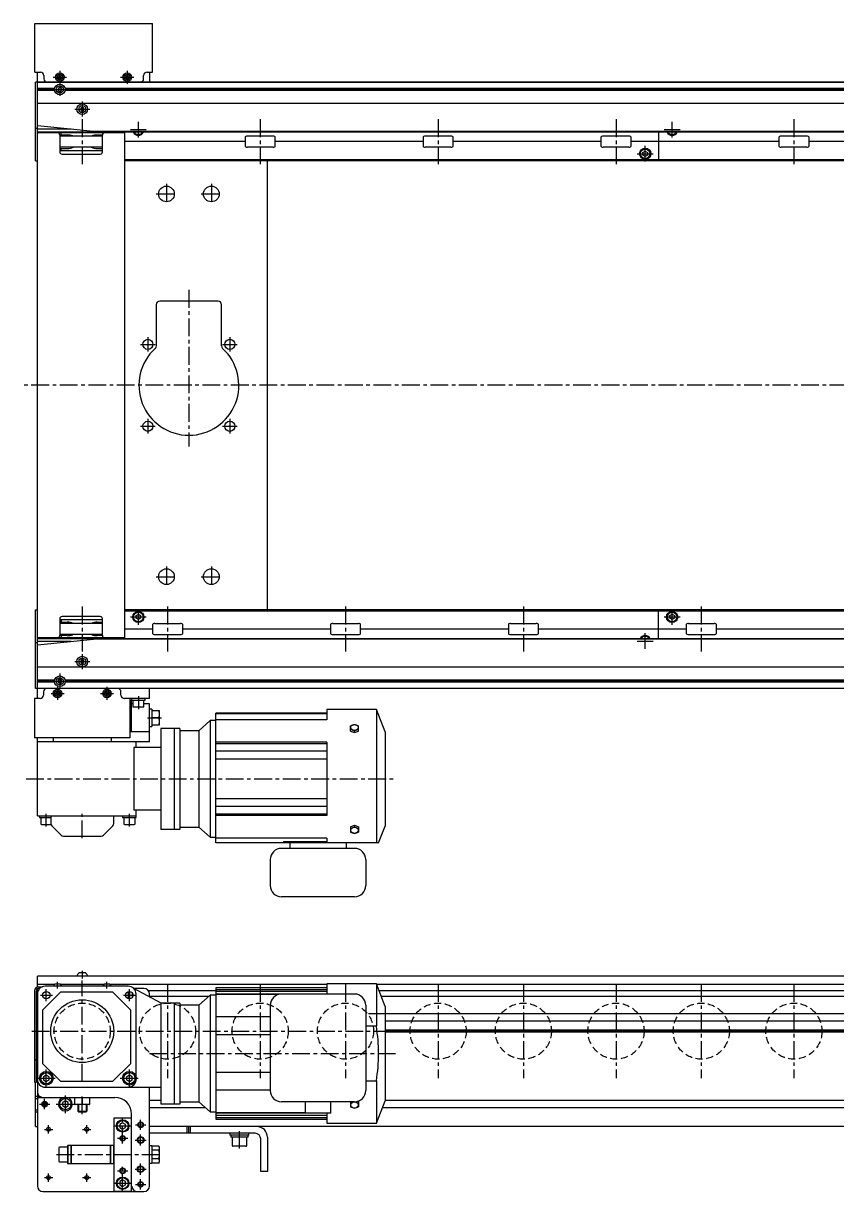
# Model space of a CAD drawing. Extents: x -10 to 4341, y -8 to 1051.
# Drawn here: x 360 to 1084, y 10 to 1051 of the extents above; entities that cross this region are included whole.
import ezdxf

# ---------------------------------------------------------------- set-up
doc = ezdxf.new("R2010")
doc.units = 0
doc.header["$LTSCALE"] = 0.5
doc.linetypes.add('CENTER', pattern=[50.8, 31.75, -6.35, 6.35, -6.35])
doc.linetypes.add('DASHED', pattern=[19.05, 12.7, -6.35])
for name, color, linetype in [('MSM_CENTER', 1, 'CENTER'), ('MSM_CONTINUOUS', 7, 'CONTINUOUS'), ('MSM_DASHED', 4, 'DASHED'), ('MSM_NARROW', 5, 'CONTINUOUS')]:
    doc.layers.add(name, color=color, linetype=linetype)

msp = doc.modelspace()

# ---------------------------------------------------------------- linework, layer by layer
at = {"layer": 'MSM_CENTER'}
for p, q in [((386.4, 1002.9), (398.1, 1002.9)), ((392.2, 1008.7), (392.2, 985.3)), ((446.4, 1002.9), (458.1, 1002.9)), ((452.2, 1008.7), (452.2, 997.1)), ((385.5, 992), (399, 992)), ((412.2, 981.3), (412.2, 967.8)), ((405.5, 974.5), (419, 974.5)), ((412.2, 965.5), (412.2, 925.5)), ((462.2, 949.2), (462.2, 963.3)), ((570.7, 965.5), (570.7, 925.5)), ((729.2, 965.5), (729.2, 925.5)), ((887.7, 965.5), (887.7, 925.5)), ((937.7, 949.2), (937.7, 963.3)), ((1046.2, 965.5), (1046.2, 925.5)), ((455.2, 956.2), (469.2, 956.2)), ((930.7, 956.2), (944.8, 956.2)), ((913.7, 927.7), (913.7, 941.8)), ((906.7, 934.7), (920.8, 934.7)), ((487.2, 907.9), (487.2, 889.9)), ((527.2, 907.9), (527.2, 889.9)), ((478.2, 898.9), (496.3, 898.9)), ((518.2, 898.9), (536.2, 898.9)), ((507.2, 813.4), (507.2, 673.9)), ((470.7, 771.4), (470.7, 758.4)), ((543.7, 771.4), (543.7, 758.4)), ((464.2, 764.9), (477.2, 764.9)), ((537.2, 764.9), (550.2, 764.9)), ((3633.9, 728.4), (359.7, 728.4)), ((470.7, 698.4), (470.7, 685.4)), ((543.7, 698.4), (543.7, 685.4)), ((464.2, 691.9), (477.2, 691.9)), ((537.2, 691.9), (550.2, 691.9)), ((487.2, 566.9), (487.2, 548.9)), ((527.2, 566.9), (527.2, 548.9)), ((478.2, 557.9), (496.3, 557.9)), ((518.2, 557.9), (536.2, 557.9)), ((412.2, 531.3), (412.2, 491.3)), ((488.2, 531.3), (488.2, 491.3)), ((646.7, 531.3), (646.7, 491.3)), ((805.2, 531.3), (805.2, 491.3)), ((963.7, 531.3), (963.7, 491.3)), ((455.2, 522), (469.2, 522)), ((462.2, 515), (462.2, 529)), ((930.7, 522), (944.8, 522)), ((937.7, 515), (937.7, 529)), ((906.7, 500.5), (920.8, 500.5)), ((913.7, 493.5), (913.7, 507.5)), ((405.5, 482.2), (419, 482.2)), ((412.2, 489), (412.2, 475.5)), ((392.2, 471.5), (392.2, 458)), ((385.5, 464.7), (399, 464.7)), ((390.2, 459.7), (390.2, 448.1)), ((434.2, 459.7), (434.2, 448.1)), ((384.4, 453.9), (396.1, 453.9)), ((428.4, 453.9), (440, 453.9)), ((462.2, 451.4), (462.2, 439.9)), ((470.2, 432.2), (482.7, 432.2)), ((362.2, 377.7), (692.2, 377.7)), ((380.2, 335.2), (380.2, 346.7)), ((412.2, 324.8), (412.2, 346.7)), ((454.2, 335.2), (454.2, 346.7)), ((412.2, 206.8), (412.2, 200)), ((412.2, 108), (412.2, 198)), ((380.2, 179.7), (380.2, 190.3)), ((390.2, 191), (390.2, 196.8)), ((434.2, 191), (434.2, 196.8)), ((454.2, 179.7), (454.2, 190.3)), ((488.2, 195), (488.2, 111)), ((570.7, 195), (570.7, 111)), ((646.7, 195), (646.7, 111)), ((729.2, 195), (729.2, 111)), ((805.2, 195), (805.2, 111)), ((887.7, 195), (887.7, 111)), ((963.7, 195), (963.7, 111)), ((1046.2, 195), (1046.2, 111)), ((374.9, 185), (385.6, 185)), ((448.9, 185), (459.6, 185)), ((367.2, 153), (3624.3, 153)), ((472.2, 133), (692.2, 133)), ((380.2, 102.9), (380.2, 119.1)), ((454.2, 102.9), (454.2, 119.1)), ((372.1, 111), (388.4, 111)), ((446.1, 111), (462.4, 111)), ((397.2, 79.9), (397.2, 96)), ((412.2, 79), (412.2, 96)), ((374.2, 88), (383.3, 88)), ((378.6, 84), (378.6, 92)), ((378.7, 83.4), (378.7, 92.6)), ((389.1, 88), (405.3, 88)), ((448.2, 53), (448.2, 76)), ((464.2, 65), (464.2, 74)), ((378.5, 65.5), (385.9, 65.5)), ((382.2, 61.8), (382.2, 69.2)), ((412.5, 65.5), (419.9, 65.5)), ((416.2, 61.8), (416.2, 69.2)), ((440.7, 68.5), (455.8, 68.5)), ((459.7, 69.5), (468.7, 69.5)), ((552.3, 48.4), (552.3, 64)), ((443.7, 57.5), (452.7, 57.5)), ((459.2, 56), (469.2, 56)), ((464.2, 51), (464.2, 61)), ((389.2, 43), (482.7, 43)), ((448.2, 10), (448.2, 33)), ((464.2, 25), (464.2, 35)), ((378.5, 22.5), (385.9, 22.5)), ((382.2, 18.8), (382.2, 26.2)), ((412.5, 22.5), (419.9, 22.5)), ((416.2, 18.8), (416.2, 26.2)), ((443.7, 28.5), (452.7, 28.5)), ((459.2, 30), (469.2, 30)), ((464.2, 12), (464.2, 21)), ((440.7, 17.5), (455.8, 17.5)), ((459.7, 16.5), (468.7, 16.5))]:
    msp.add_line(p, q, dxfattribs=at)
at = {"layer": 'MSM_CONTINUOUS'}
for p, q in [((369.9, 1007.4), (369.9, 1050.9)), ((369.9, 1050.9), (474.8, 1050.9)), ((474.8, 1007.4), (474.8, 1050.9)), ((369.9, 1007.4), (374.9, 1007.4)), ((372.2, 449.4), (372.2, 1007.4)), ((377.9, 1004.4), (377.9, 1001.4)), ((392.2, 1004.3), (391, 1003.6)), ((391, 1002.2), (391, 1003.6)), ((391, 1002.2), (392.2, 1001.5)), ((393.5, 1003.6), (392.2, 1004.3)), ((392.2, 1001.5), (393.5, 1002.2)), ((393.5, 1002.2), (393.5, 1003.6)), ((452.2, 1004.3), (451, 1003.6)), ((451, 1002.2), (451, 1003.6)), ((451, 1002.2), (452.2, 1001.5)), ((453.5, 1003.6), (452.2, 1004.3)), ((452.2, 1001.5), (453.5, 1002.2)), ((453.5, 1002.2), (453.5, 1003.6)), ((466.9, 1001.4), (466.9, 1004.4)), ((469.9, 1007.4), (474.8, 1007.4)), ((472.2, 1007.4), (472.2, 998.4)), ((3623.9, 998.4), (370.6, 998.4)), ((370.6, 928.4), (370.6, 998.4)), ((3622.2, 998.3), (372.2, 998.3)), ((387.6, 992.9), (372.2, 992.9)), ((387.5, 992), (372.2, 992)), ((387.6, 991.2), (372.2, 991.2)), ((392.2, 993.8), (390.7, 992.9)), ((390.7, 992.9), (390.7, 991.2)), ((390.7, 991.2), (392.2, 990.3)), ((393.7, 992.9), (392.2, 993.8)), ((392.2, 990.3), (393.7, 991.2)), ((393.7, 991.2), (393.7, 992.9)), ((3597.6, 992.9), (396.9, 992.9)), ((3597.6, 991.2), (396.9, 991.2)), ((3597.5, 992), (397, 992)), ((397.2, 998.3), (397.2, 998.4)), ((427.2, 998.4), (427.2, 998.3)), ((3622.2, 979.5), (372.2, 979.5)), ((411.4, 976), (410.5, 974.5)), ((410.5, 974.5), (411.4, 973)), ((411.4, 976), (413.1, 976)), ((411.4, 973), (413.1, 973)), ((414, 974.5), (413.1, 976)), ((413.1, 973), (414, 974.5)), ((422.2, 954.5), (372.2, 959.5)), ((370.6, 957.4), (372.2, 957.4)), ((402.2, 956.5), (372.2, 956.5)), ((3622.2, 954.1), (372.2, 954.1)), ((450.2, 953.4), (372.2, 953.4)), ((398.8, 951.4), (392.2, 951.4)), ((392.2, 951.4), (392.2, 936.4)), ((430.2, 950.5), (392.2, 950.5)), ((393.4, 951.4), (393.4, 953.4)), ((3622.2, 954.5), (422.2, 954.5)), ((430.2, 951.4), (425.7, 951.4)), ((430.2, 936.4), (430.2, 951.4)), ((431.1, 953.4), (431.1, 953.1)), ((450.2, 502.6), (450.2, 954.1)), ((462.2, 953.9), (461.9, 954.1)), ((462.6, 954.1), (462.2, 953.9)), ((557.3, 949.5), (557.3, 941.5)), ((582.2, 950.5), (559.3, 950.5)), ((584.2, 941.5), (584.2, 949.5)), ((715.8, 949.5), (715.8, 941.5)), ((740.7, 950.5), (717.8, 950.5)), ((742.7, 941.5), (742.7, 949.5)), ((874.3, 949.5), (874.3, 941.5)), ((899.2, 950.5), (876.3, 950.5)), ((901.2, 941.5), (901.2, 949.5)), ((925.7, 954.1), (925.7, 929.4)), ((937.7, 953.9), (937.4, 954.1)), ((938.1, 954.1), (937.7, 953.9)), ((1032.8, 949.5), (1032.8, 941.5)), ((1057.7, 950.5), (1034.8, 950.5)), ((1059.7, 941.5), (1059.7, 949.5)), ((430.2, 940.5), (392.2, 940.5)), ((392.2, 939.4), (398.8, 939.4)), ((430.2, 937.4), (392.2, 937.4)), ((393.4, 937.4), (393.4, 939.4)), ((425.7, 939.4), (430.2, 939.4)), ((557.3, 945.5), (450.2, 945.5)), ((582.2, 940.5), (559.3, 940.5)), ((715.8, 945.5), (584.2, 945.5)), ((740.7, 940.5), (717.8, 940.5)), ((874.3, 945.5), (742.7, 945.5)), ((899.2, 940.5), (876.3, 940.5)), ((1032.8, 945.5), (901.2, 945.5)), ((911.7, 935.9), (913.7, 937.1)), ((913.7, 937.1), (915.7, 935.9)), ((1057.7, 940.5), (1034.8, 940.5)), ((1191.3, 945.5), (1059.7, 945.5)), ((370.6, 928.4), (372.2, 928.4)), ((394.2, 934.4), (428.2, 934.4)), ((3620.2, 929.4), (450.2, 929.4)), ((3623.9, 928.4), (450.2, 928.4)), ((577.2, 528.4), (577.2, 928.4)), ((911.7, 933.6), (911.7, 935.9)), ((913.7, 932.4), (911.7, 933.6)), ((915.7, 933.6), (913.7, 932.4)), ((915.7, 935.9), (915.7, 933.6)), ((533.2, 803.4), (481.2, 803.4)), ((478.2, 800.4), (478.2, 763.5)), ((536.2, 763.5), (536.2, 800.4)), ((370.6, 528.4), (372.2, 528.4)), ((370.6, 458.4), (370.6, 528.4)), ((428.2, 522.4), (394.2, 522.4)), ((3623.9, 528.4), (450.2, 528.4)), ((450.2, 527.4), (3620.2, 527.4)), ((460.2, 523.2), (462.2, 524.4)), ((460.2, 520.9), (460.2, 523.2)), ((462.2, 519.7), (460.2, 520.9)), ((462.2, 524.4), (464.2, 523.2)), ((464.2, 520.9), (462.2, 519.7)), ((464.2, 523.2), (464.2, 520.9)), ((925.7, 502.6), (925.7, 527.4)), ((935.7, 523.2), (937.7, 524.4)), ((935.7, 520.9), (935.7, 523.2)), ((937.7, 519.7), (935.7, 520.9)), ((937.7, 524.4), (939.7, 523.2)), ((939.7, 520.9), (937.7, 519.7)), ((939.7, 523.2), (939.7, 520.9)), ((392.2, 520.4), (392.2, 505.4)), ((430.2, 519.4), (392.2, 519.4)), ((392.2, 517.4), (398.8, 517.4)), ((430.2, 516.3), (392.2, 516.3)), ((393.4, 519.4), (393.4, 517.4)), ((425.7, 517.4), (430.2, 517.4)), ((430.2, 505.4), (430.2, 520.4)), ((450.2, 511.3), (474.8, 511.3)), ((474.8, 515.3), (474.8, 507.3)), ((476.8, 516.3), (499.7, 516.3)), ((501.7, 507.3), (501.7, 515.3)), ((501.7, 511.3), (633.3, 511.3)), ((633.3, 515.3), (633.3, 507.3)), ((635.3, 516.3), (658.2, 516.3)), ((660.2, 507.3), (660.2, 515.3)), ((660.2, 511.3), (791.8, 511.3)), ((791.8, 515.3), (791.8, 507.3)), ((793.8, 516.3), (816.7, 516.3)), ((818.7, 507.3), (818.7, 515.3)), ((818.7, 511.3), (950.3, 511.3)), ((950.3, 515.3), (950.3, 507.3)), ((952.3, 516.3), (975.2, 516.3)), ((977.2, 507.3), (977.2, 515.3)), ((977.2, 511.3), (1108.8, 511.3)), ((450.2, 503.4), (372.2, 503.4)), ((3622.2, 502.6), (372.2, 502.6)), ((372.2, 497.2), (422.2, 502.2)), ((402.2, 500.2), (372.2, 500.2)), ((430.2, 506.3), (392.2, 506.3)), ((398.8, 505.4), (392.2, 505.4)), ((393.4, 505.4), (393.4, 503.4)), ((3622.2, 502.2), (422.2, 502.2)), ((430.2, 505.4), (425.7, 505.4)), ((431.1, 503.4), (431.1, 503.7)), ((476.8, 506.3), (499.7, 506.3)), ((635.3, 506.3), (658.2, 506.3)), ((793.8, 506.3), (816.7, 506.3)), ((913.4, 502.6), (913.7, 502.9)), ((913.7, 502.9), (914.1, 502.6)), ((952.3, 506.3), (975.2, 506.3)), ((370.6, 499.4), (372.2, 499.4)), ((411.4, 483.7), (410.5, 482.2)), ((410.5, 482.2), (411.4, 480.7)), ((413.1, 483.7), (411.4, 483.7)), ((413.1, 480.7), (411.4, 480.7)), ((414, 482.2), (413.1, 483.7)), ((413.1, 480.7), (414, 482.2)), ((3622.2, 477.2), (372.2, 477.2)), ((3623.9, 458.4), (370.6, 458.4)), ((387.6, 465.6), (372.2, 465.6)), ((387.5, 464.7), (372.2, 464.7)), ((387.6, 463.9), (372.2, 463.9)), ((3622.2, 458.4), (372.2, 458.4)), ((392.2, 466.5), (390.7, 465.6)), ((390.7, 465.6), (390.7, 463.9)), ((390.7, 463.9), (392.2, 463)), ((393.7, 465.6), (392.2, 466.5)), ((392.2, 463), (393.7, 463.9)), ((393.7, 463.9), (393.7, 465.6)), ((3597.6, 465.6), (396.9, 465.6)), ((3597.6, 463.9), (396.9, 463.9)), ((3597.5, 464.7), (397, 464.7)), ((397.2, 458.4), (397.2, 458.4)), ((427.2, 458.4), (427.2, 458.4)), ((472.2, 449.4), (472.2, 458.4)), ((374.7, 449.4), (369.7, 449.4)), ((369.7, 449.4), (369.7, 414.4)), ((377.7, 455.4), (377.7, 452.4)), ((390.2, 455.3), (389, 454.6)), ((389, 454.6), (389, 453.2)), ((389, 453.2), (390.2, 452.5)), ((391.5, 454.6), (390.2, 455.3)), ((390.2, 452.5), (391.5, 453.2)), ((391.5, 454.6), (391.5, 453.2)), ((434.2, 455.3), (433, 454.6)), ((433, 454.6), (433, 453.2)), ((433, 453.2), (434.2, 452.5)), ((435.5, 454.6), (434.2, 455.3)), ((434.2, 452.5), (435.5, 453.2)), ((435.5, 454.6), (435.5, 453.2)), ((446.7, 452.4), (446.7, 455.4)), ((472.2, 449.4), (449.7, 449.4)), ((454.7, 449.4), (454.7, 414.4)), ((456.1, 449.4), (456.1, 447.9)), ((456.1, 447.9), (468.3, 447.9)), ((456.2, 419.7), (456.2, 447.9)), ((457.2, 447.9), (457.2, 442.5)), ((467.2, 442.5), (467.2, 447.9)), ((468.3, 447.9), (468.3, 449.4)), ((457.2, 444.7), (456.2, 444.7)), ((457.8, 441.9), (466.6, 441.9)), ((472.2, 444.7), (467.2, 444.7)), ((472.2, 419.8), (472.2, 444.7)), ((474.2, 439.9), (472.2, 439.9)), ((474.2, 439.9), (474.2, 424.5)), ((474.2, 438.7), (480.7, 438.7)), ((480.7, 438.7), (480.7, 425.7)), ((674.2, 439.7), (630.2, 439.7)), ((630.2, 439.7), (630.2, 430.5)), ((682.2, 419.7), (674.2, 439.7)), ((674.2, 439.7), (674.2, 320.8)), ((480.3, 432.2), (474.2, 432.2)), ((526.2, 429.7), (516.2, 420.7)), ((531.2, 429.7), (526.2, 429.7)), ((526.2, 429.7), (526.2, 325.7)), ((630.2, 436.2), (531.2, 436.2)), ((531.2, 320.8), (531.2, 436.2)), ((531.2, 436), (630.2, 436)), ((630.2, 430.5), (531.2, 430.5)), ((472.2, 419.7), (454.7, 419.7)), ((472.1, 419.7), (472.1, 419.8)), ((472.1, 419.8), (472.2, 419.8)), ((472.2, 424.5), (474.2, 424.5)), ((472.2, 410.7), (472.2, 419.7)), ((480.7, 425.7), (474.2, 425.7)), ((482.2, 422.7), (482.2, 405.7)), ((499.2, 422.7), (482.2, 422.7)), ((494.2, 422.7), (494.2, 332.8)), ((499.2, 422.7), (499.2, 332.8)), ((516.2, 420.7), (499.2, 420.7)), ((516.2, 420.7), (516.2, 334.8)), ((651.2, 425.1), (654.7, 426.3)), ((651.2, 420.4), (651.2, 425.1)), ((651.2, 422), (654.7, 420.6)), ((651.2, 420.4), (654.7, 419)), ((654.7, 426.3), (658.2, 425.1)), ((654.7, 420.6), (658.2, 422)), ((654.7, 419), (654.7, 420.6)), ((654.7, 419), (658.2, 420.4)), ((658.2, 420.4), (658.2, 425.1)), ((682.2, 419.7), (682.2, 335.7)), ((454.7, 414.4), (369.7, 414.4)), ((372.2, 344.7), (372.2, 414.4)), ((472.2, 410.7), (372.2, 410.7)), ((386.2, 414.4), (386.2, 410.7)), ((438.2, 410.7), (438.2, 414.4)), ((460.2, 405.7), (460.2, 410.7)), ((630.2, 410.4), (531.2, 410.4)), ((630.2, 409), (531.2, 409)), ((630.2, 410.4), (630.2, 345.1)), ((482.6, 405.7), (458.1, 405.7)), ((458.1, 405.7), (458.1, 349.8)), ((482.6, 349.8), (482.6, 405.7)), ((630.2, 402.3), (531.2, 402.3)), ((531.2, 395.5), (630.2, 395.5)), ((630.2, 360), (531.2, 360)), ((372.2, 344.7), (460.3, 344.7)), ((374.1, 344.7), (374.1, 343.2)), ((384.2, 344.7), (384.2, 338)), ((440.2, 338), (440.2, 344.7)), ((448.1, 344.7), (448.1, 343.2)), ((482.6, 349.8), (458.1, 349.8)), ((460.2, 344.7), (460.2, 349.8)), ((460.3, 343.2), (460.3, 344.7)), ((482.2, 349.8), (482.2, 332.8)), ((630.2, 353.2), (531.2, 353.2)), ((531.2, 346.5), (630.2, 346.5)), ((630.2, 345.1), (531.2, 345.1)), ((374.1, 343.2), (384.2, 343.2)), ((375.2, 343.2), (375.2, 337.8)), ((375.8, 337.2), (384.3, 337.2)), ((385.1, 335.9), (393.4, 327.6)), ((431.1, 327.6), (439.4, 335.9)), ((448.1, 343.2), (460.3, 343.2)), ((449.2, 343.2), (449.2, 337.8)), ((449.8, 337.2), (458.6, 337.2)), ((459.2, 337.8), (459.2, 343.2)), ((499.2, 334.8), (516.2, 334.8)), ((516.2, 334.8), (526.2, 325.7)), ((651.2, 335.1), (654.7, 336.5)), ((651.2, 335.1), (651.2, 330.4)), ((651.2, 333.5), (654.7, 334.9)), ((654.7, 336.5), (658.2, 335.1)), ((654.7, 336.5), (654.7, 334.9)), ((654.7, 334.9), (658.2, 333.5)), ((658.2, 335.1), (658.2, 330.4)), ((676.2, 320.8), (682.2, 335.7)), ((395.5, 326.8), (429, 326.8)), ((499.2, 332.8), (482.2, 332.8)), ((526.2, 325.7), (531.2, 325.7)), ((630.2, 325), (531.2, 325)), ((630.2, 325), (630.2, 320.8)), ((651.2, 330.4), (654.7, 329.2)), ((654.7, 329.2), (658.2, 330.4)), ((676.2, 320.8), (531.2, 320.8)), ((654.7, 315.7), (589.7, 315.7)), ((591.5, 322.1), (591.5, 320.8)), ((591.5, 322.1), (630.2, 322.1)), ((597.2, 320.8), (597.2, 315.7)), ((647.2, 320.8), (647.2, 315.7)), ((579.7, 305.8), (579.7, 282.8)), ((664.7, 305.8), (664.7, 282.8)), ((654.7, 272.8), (589.7, 272.8)), ((3622.2, 202), (372.2, 202)), ((372.2, 192.4), (372.2, 202)), ((415.4, 204.8), (409.1, 204.8)), ((369.7, 189), (369.7, 107.6)), ((371.3, 107.6), (371.3, 189)), ((387.5, 194.6), (372.2, 194.6)), ((372.2, 188), (372.2, 190.7)), ((372.9, 189), (372.2, 189)), ((372.5, 188), (372.2, 188)), ((373.3, 192.6), (376.9, 192.6)), ((373.3, 191), (374.4, 191)), ((377.2, 172), (393.2, 188)), ((453.2, 193), (379.2, 193)), ((392.7, 194.8), (387.7, 194.8)), ((431.5, 194.6), (393, 194.6)), ((393.2, 188), (439.2, 188)), ((436.7, 194.8), (431.7, 194.8)), ((630.2, 194.6), (437, 194.6)), ((439.2, 188), (455.2, 172)), ((453.1, 188.1), (453.1, 181.9)), ((454.7, 181.7), (454.7, 188.3)), ((482.6, 178), (458.1, 191.1)), ((467.2, 191), (458.2, 191)), ((531.2, 189), (471.2, 189)), ((630.2, 191.5), (531.2, 191.5)), ((531.2, 191.5), (531.2, 74.5)), ((630.2, 189.8), (531.2, 189.8)), ((630.2, 188.3), (531.2, 188.3)), ((674.2, 195), (630.2, 195)), ((630.2, 195), (630.2, 186)), ((682.2, 175), (674.2, 195)), ((674.2, 195), (674.2, 157.4)), ((3622.2, 194.6), (674.4, 194.6)), ((3506.2, 189), (676.6, 189)), ((371.3, 187), (372.3, 187)), ((372.2, 186), (372.2, 15)), ((456.6, 187.3), (456.6, 182.7)), ((460.2, 112.1), (460.2, 186)), ((472.2, 183.5), (472.2, 186)), ((525.1, 184), (472.2, 184)), ((482.2, 178), (482.2, 88)), ((499.2, 178), (482.2, 178)), ((494.2, 178), (494.2, 88)), ((499.2, 178), (499.2, 88)), ((526.2, 185), (516.2, 176)), ((531.2, 185), (526.2, 185)), ((526.2, 185), (526.2, 81)), ((531.2, 186.2), (630.2, 186.2)), ((587.4, 185.7), (531.2, 185.7)), ((654.7, 186), (589.7, 186)), ((3506.2, 184), (678.6, 184)), ((377.2, 124), (377.2, 172)), ((455.2, 172), (455.2, 124)), ((516.2, 176), (499.2, 176)), ((516.2, 176), (516.2, 90)), ((579.7, 176), (579.7, 100)), ((664.7, 176), (664.7, 100)), ((3406.2, 168.3), (667.2, 168.3)), ((682.2, 175), (682.2, 91)), ((579.7, 165.6), (531.2, 165.6)), ((674.2, 157.4), (664.7, 157.4)), ((3406.2, 161.8), (682.2, 161.8)), ((579.7, 149.8), (531.2, 149.8)), ((3406.2, 153.9), (682.2, 153.9)), ((3406.2, 153), (682.2, 153)), ((3406.2, 152.1), (682.2, 152.1)), ((369.7, 127.6), (371.3, 127.6)), ((393.2, 108), (377.2, 124)), ((455.2, 124), (439.2, 108)), ((579.7, 116.2), (531.2, 116.2)), ((369.7, 107.6), (371.3, 107.6)), ((370.6, 68), (370.6, 107.6)), ((380.2, 113.9), (377.7, 112.4)), ((377.7, 112.4), (377.7, 109.6)), ((377.7, 109.6), (380.2, 108.1)), ((382.7, 112.4), (380.2, 113.9)), ((380.2, 108.1), (382.7, 109.6)), ((382.7, 109.6), (382.7, 112.4)), ((439.2, 108), (393.2, 108)), ((454.2, 113.9), (451.7, 112.4)), ((451.7, 112.4), (451.7, 109.6)), ((451.7, 109.6), (454.2, 108.1)), ((456.7, 112.4), (454.2, 113.9)), ((454.2, 108.1), (456.7, 109.6)), ((456.7, 109.6), (456.7, 112.4)), ((664.7, 108.6), (674.2, 108.6)), ((674.2, 108.6), (674.2, 71)), ((370.6, 95), (372.2, 95)), ((373.2, 96), (373.2, 94)), ((373.2, 94), (441.2, 94)), ((379.2, 103), (482.2, 103)), ((405.7, 87.6), (405.7, 94)), ((412.2, 94), (412.2, 88.2)), ((418.7, 94), (418.7, 87.6)), ((472.2, 15), (472.2, 103)), ((579.7, 100.4), (531.2, 100.4)), ((370.6, 93), (372.2, 93)), ((378.1, 89), (377.5, 88)), ((377.5, 88), (378.1, 87)), ((379.2, 89), (378.1, 89)), ((378.1, 87), (379.2, 87)), ((379.8, 88), (379.2, 89)), ((379.2, 87), (379.8, 88)), ((397.2, 90.9), (394.7, 89.4)), ((394.7, 89.4), (394.7, 86.6)), ((394.7, 86.6), (397.2, 85.1)), ((399.7, 89.4), (397.2, 90.9)), ((397.2, 85.1), (399.7, 86.6)), ((399.7, 86.6), (399.7, 89.4)), ((405.7, 87.6), (406, 87.5)), ((418.5, 87.5), (406, 87.5)), ((408.2, 87.5), (408.2, 81.7)), ((416.2, 87.5), (416.2, 81.7)), ((418.5, 87.5), (418.7, 87.6)), ((482.2, 91.3), (472.2, 91.3)), ((522.1, 84.8), (472.2, 84.8)), ((499.2, 88), (482.2, 88)), ((499.2, 90), (516.2, 90)), ((516.2, 90), (526.2, 81)), ((654.7, 90), (589.7, 90)), ((610.7, 90), (610.7, 80)), ((633.7, 80), (633.7, 90)), ((651.2, 90), (651.2, 85.6)), ((651.2, 88.7), (654.4, 90)), ((651.2, 85.6), (654.7, 84.4)), ((654.7, 84.4), (658.2, 85.6)), ((655.1, 90), (658.2, 88.7)), ((657.8, 90.5), (658.2, 90.3)), ((658.2, 90.3), (658.2, 85.6)), ((674.2, 71), (682.2, 91)), ((3406.2, 84.8), (679.7, 84.8)), ((3406.2, 91.3), (682.2, 91.3)), ((370.6, 83), (372.2, 83)), ((370.6, 81), (372.2, 81)), ((408.9, 81), (408.2, 81.7)), ((408.2, 81.7), (416.2, 81.7)), ((408.9, 81), (415.6, 81)), ((416.2, 81.7), (415.6, 81)), ((456.2, 75.5), (440.2, 75.5)), ((440.2, 75.5), (440.2, 10.5)), ((456.2, 10.5), (456.2, 79)), ((526.2, 81), (531.2, 81)), ((610.7, 80.3), (531.2, 80.3)), ((630.2, 79.8), (531.2, 79.8)), ((630.2, 77.7), (531.2, 77.7)), ((531.2, 76.2), (630.2, 76.2)), ((531.2, 74.5), (630.2, 74.5)), ((633.7, 80), (610.7, 80)), ((630.2, 80), (630.2, 71)), ((370.6, 68), (372.2, 68)), ((448.2, 71.4), (445.7, 69.9)), ((445.7, 69.9), (445.7, 67.1)), ((445.7, 67.1), (448.2, 65.6)), ((450.7, 69.9), (448.2, 71.4)), ((448.2, 65.6), (450.7, 67.1)), ((450.7, 67.1), (450.7, 69.9)), ((3623.9, 68), (472.2, 68)), ((505.7, 62), (505.7, 68)), ((507.2, 62), (507.2, 68)), ((508.7, 62), (508.7, 68)), ((630.2, 71), (674.2, 71)), ((566.2, 62), (472.2, 62)), ((543.7, 62), (543.7, 60.4)), ((560.7, 60.4), (543.7, 60.4)), ((544.5, 60.4), (544.5, 58.4)), ((559.9, 58.4), (544.5, 58.4)), ((545.7, 58.4), (545.7, 51.2)), ((558.7, 51.2), (558.7, 58.4)), ((559.9, 58.4), (559.9, 60.4)), ((560.7, 60.4), (560.7, 62)), ((571.2, 28), (571.2, 57)), ((577.2, 58.5), (577.2, 28)), ((391.2, 48.7), (391.2, 37.3)), ((399.2, 49.5), (392, 49.5)), ((399.4, 51), (399.2, 50.8)), ((399.2, 50.8), (399.2, 35.2)), ((402, 51), (399.4, 51)), ((399.4, 51), (399.4, 35)), ((402.2, 50.8), (402, 51)), ((402, 51), (402, 35)), ((437.2, 51), (402.2, 51)), ((402.2, 51), (402.2, 35)), ((437.4, 51), (437.2, 50.8)), ((437.2, 51), (437.2, 35)), ((440, 51), (437.4, 51)), ((437.4, 51), (437.4, 35)), ((440.2, 50.8), (440, 51)), ((440, 51), (440, 35)), ((474.2, 50.7), (472.2, 50.7)), ((474.2, 50.7), (474.2, 35.3)), ((480.3, 50.5), (474.2, 50.5)), ((480.3, 46.8), (474.2, 46.8)), ((480.7, 49.8), (480.7, 36.2)), ((557.9, 50.4), (546.5, 50.4)), ((392, 36.5), (399.2, 36.5)), ((399.2, 35.2), (399.4, 35)), ((399.4, 35), (402, 35)), ((402, 35), (402.2, 35.2)), ((402.2, 35), (437.2, 35)), ((437.2, 35.2), (437.4, 35)), ((437.4, 35), (440, 35)), ((440, 35), (440.2, 35.2)), ((472.2, 35.3), (474.2, 35.3)), ((480.3, 39.2), (474.2, 39.2)), ((480.3, 35.5), (474.2, 35.5)), ((577.2, 28), (571.2, 28)), ((440.2, 10.5), (456.2, 10.5)), ((448.2, 20.4), (445.7, 18.9)), ((445.7, 18.9), (445.7, 16.1)), ((445.7, 16.1), (448.2, 14.6)), ((450.7, 18.9), (448.2, 20.4)), ((448.2, 14.6), (450.7, 16.1)), ((450.7, 16.1), (450.7, 18.9)), ((377.2, 10), (467.2, 10))]:
    msp.add_line(p, q, dxfattribs=at)
for centre, radius in [((392.2, 1002.9), 3.8), ((392.2, 1002.9), 2.53), ((452.2, 1002.9), 3.8), ((452.2, 1002.9), 2.53), ((392.2, 992), 4.75), ((392.2, 992), 3.13), ((412.2, 974.5), 4.75), ((412.2, 974.5), 3.13), ((913.7, 934.7), 5), ((913.7, 934.7), 4.25), ((487.2, 898.9), 7), ((527.2, 898.9), 7), ((470.7, 764.9), 4.5), ((543.7, 764.9), 4.5), ((470.7, 691.9), 4.5), ((543.7, 691.9), 4.5), ((487.2, 557.9), 7), ((527.2, 557.9), 7), ((462.2, 522), 5), ((462.2, 522), 4.25), ((937.7, 522), 5), ((937.7, 522), 4.25), ((412.2, 482.2), 4.75), ((412.2, 482.2), 3.13), ((392.2, 464.7), 4.75), ((392.2, 464.7), 3.13), ((390.2, 453.9), 3.8), ((390.2, 453.9), 2.5), ((434.2, 453.9), 3.8), ((434.2, 453.9), 2.5), ((380.2, 185), 3.3), ((454.2, 185), 3.3), ((412.2, 153), 28), ((380.2, 111), 6.1), ((380.2, 111), 5), ((454.2, 111), 6.1), ((454.2, 111), 5), ((378.7, 88), 2.55), ((378.6, 88), 2), ((378.6, 88), 1.6), ((397.2, 88), 5), ((448.2, 68.5), 5.5), ((448.2, 68.5), 5), ((382.2, 65.5), 1.7), ((416.2, 65.5), 1.7), ((464.2, 69.5), 2.07), ((448.2, 57.5), 2.07), ((464.2, 56), 3), ((464.2, 30), 3), ((382.2, 22.5), 1.7), ((416.2, 22.5), 1.7), ((448.2, 17.5), 5.5), ((448.2, 17.5), 5), ((448.2, 28.5), 2.07), ((464.2, 16.5), 2.07)]:
    msp.add_circle(centre, radius, dxfattribs=at)
for centre, radius, start, end in [((374.9, 1004.4), 3, 0, 90), ((380.9, 1001.4), 3, 180, 270), ((463.9, 1001.4), 3, 270, 0), ((469.9, 1004.4), 3, 90, 180), ((390.2, 951.4), 2, 360, 90), ((398.1, 933.7), 17.8, 71.5235, 87.6405), ((425.9, 934.6), 16.8, 90.8876, 108.8842), ((432.2, 951.4), 2, 90, 180), ((462.2, 956.2), 5, 204.8346, 335.1654), ((462.2, 956.2), 4.25, 209.6116, 330.3884), ((558.2, 949.4), 0.882, 115.5328, 172.1027), ((559.3, 947.1), 3.41, 89.6687, 115.2454), ((582.2, 947.1), 3.41, 64.7546, 90.3313), ((583.3, 949.4), 0.882, 7.8973, 64.4672), ((716.7, 949.4), 0.882, 115.5328, 172.1027), ((717.8, 947.1), 3.41, 89.6687, 115.2454), ((740.7, 947.1), 3.41, 64.7546, 90.3313), ((741.8, 949.4), 0.882, 7.8973, 64.4672), ((875.2, 949.4), 0.882, 115.5328, 172.1027), ((876.3, 947.1), 3.41, 89.6687, 115.2454), ((899.2, 947.1), 3.41, 64.7546, 90.3313), ((900.3, 949.4), 0.882, 7.8973, 64.4672), ((937.7, 956.2), 5, 204.8346, 335.1654), ((937.7, 956.2), 4.25, 209.6116, 330.3884), ((1033.7, 949.4), 0.882, 115.5328, 172.1027), ((1034.8, 947.1), 3.41, 89.6687, 115.2454), ((1057.7, 947.1), 3.41, 64.7546, 90.3313), ((1058.8, 949.4), 0.882, 7.8973, 64.4672), ((398.6, 955.2), 15.8, 270.8049, 291.4888), ((426.4, 957.2), 17.8, 249.6263, 267.6096), ((558.2, 941.6), 0.882, 187.8973, 244.4672), ((559.3, 943.9), 3.41, 244.7546, 270.3313), ((582.2, 943.9), 3.41, 269.6687, 295.2454), ((583.3, 941.6), 0.882, 295.5328, 352.1027), ((716.7, 941.6), 0.882, 187.8973, 244.4672), ((717.8, 943.9), 3.41, 244.7546, 270.3313), ((740.7, 943.9), 3.41, 269.6687, 295.2454), ((741.8, 941.6), 0.882, 295.5328, 352.1027), ((875.2, 941.6), 0.882, 187.8973, 244.4672), ((876.3, 943.9), 3.41, 244.7546, 270.3313), ((899.2, 943.9), 3.41, 269.6687, 295.2454), ((900.3, 941.6), 0.882, 295.5328, 352.1027), ((1033.7, 941.6), 0.882, 187.8973, 244.4672), ((1034.8, 943.9), 3.41, 244.7546, 270.3313), ((1057.7, 943.9), 3.41, 269.6687, 295.2454), ((1058.8, 941.6), 0.882, 295.5328, 352.1027), ((394.2, 936.4), 2, 180, 270), ((428.2, 936.4), 2, 270, 0), ((481.2, 800.4), 3, 90, 180), ((533.2, 800.4), 3, 360, 90), ((507.2, 728.4), 44.5, 132.3521, 47.6479), ((475.3, 763.5), 3, 312.3521, 0), ((539.2, 763.5), 3, 180, 227.6479), ((394.2, 520.4), 2, 90, 180), ((428.2, 520.4), 2, 360, 90), ((398.6, 501.6), 15.8, 68.5112, 89.1951), ((426.4, 499.6), 17.8, 92.3904, 110.3737), ((475.7, 515.2), 0.882, 115.5328, 172.1027), ((476.8, 512.9), 3.41, 89.6687, 115.2454), ((499.7, 512.9), 3.41, 64.7546, 90.3313), ((500.8, 515.2), 0.882, 7.8973, 64.4672), ((634.2, 515.2), 0.882, 115.5328, 172.1027), ((635.3, 512.9), 3.41, 89.6687, 115.2454), ((658.2, 512.9), 3.41, 64.7546, 90.3313), ((659.3, 515.2), 0.882, 7.8973, 64.4672), ((792.7, 515.2), 0.882, 115.5328, 172.1027), ((793.8, 512.9), 3.41, 89.6687, 115.2454), ((816.7, 512.9), 3.41, 64.7546, 90.3313), ((817.8, 515.2), 0.882, 7.8973, 64.4672), ((951.2, 515.2), 0.882, 115.5328, 172.1027), ((952.3, 512.9), 3.41, 89.6687, 115.2454), ((975.2, 512.9), 3.41, 64.7546, 90.3313), ((976.3, 515.2), 0.882, 7.8973, 64.4672), ((390.2, 505.4), 2, 270, 0), ((398.1, 523.1), 17.8, 272.3595, 288.4765), ((425.9, 522.2), 16.8, 251.1158, 269.1124), ((432.2, 505.4), 2, 180, 270), ((475.7, 507.4), 0.882, 187.8973, 244.4672), ((476.8, 509.7), 3.41, 244.7546, 270.3313), ((499.7, 509.7), 3.41, 269.6687, 295.2454), ((500.8, 507.4), 0.882, 295.5328, 352.1027), ((634.2, 507.4), 0.882, 187.8973, 244.4672), ((635.3, 509.7), 3.41, 244.7546, 270.3313), ((658.2, 509.7), 3.41, 269.6687, 295.2454), ((659.3, 507.4), 0.882, 295.5328, 352.1027), ((792.7, 507.4), 0.882, 187.8973, 244.4672), ((793.8, 509.7), 3.41, 244.7546, 270.3313), ((816.7, 509.7), 3.41, 269.6687, 295.2454), ((817.8, 507.4), 0.882, 295.5328, 352.1027), ((913.7, 500.5), 5, 24.8346, 155.1654), ((913.7, 500.5), 4.25, 29.6116, 150.3884), ((951.2, 507.4), 0.882, 187.8973, 244.4672), ((952.3, 509.7), 3.41, 244.7546, 270.3313), ((975.2, 509.7), 3.41, 269.6687, 295.2454), ((976.3, 507.4), 0.882, 295.5328, 352.1027), ((380.7, 455.4), 3, 90, 180), ((443.7, 455.4), 3, 360, 90), ((374.7, 452.4), 3, 270, 0), ((449.7, 452.4), 3, 180, 270), ((457.8, 442.5), 0.6, 180, 270), ((466.6, 442.5), 0.6, 270, 0), ((479.5, 437.9), 1.13, 14.7309, 45.5198), ((476.8, 437.2), 3.97, 359.6536, 14.2554), ((479.5, 433), 1.13, 314.4802, 345.2691), ((479.5, 431.4), 1.13, 14.7309, 45.5198), ((476.8, 433.7), 3.97, 345.7446, 0.3464), ((476.8, 430.7), 3.97, 359.6536, 14.2554), ((476.8, 427.2), 3.97, 345.7446, 0.3464), ((479.5, 426.5), 1.13, 314.4802, 345.2691), ((653.1, 423.6), 1.87, 141.4125, 224.4038), ((654.7, 421.7), 4.3, 44.0469, 135.9531), ((654.7, 425.5), 4.39, 227.4779, 312.5221), ((656.4, 423.6), 1.87, 315.5962, 38.5875), ((375.8, 337.8), 0.6, 180, 270), ((387.3, 338), 3, 180, 225), ((437.2, 338), 3, 315, 0), ((449.8, 337.8), 0.6, 180, 270), ((458.6, 337.8), 0.6, 270, 0), ((653.1, 331.9), 1.87, 135.5962, 218.5875), ((654.7, 330), 4.39, 47.4779, 132.5221), ((656.4, 331.9), 1.87, 321.4125, 44.4038), ((395.5, 329.7), 3, 225, 270), ((429, 329.7), 3, 270, 315), ((654.7, 333.8), 4.3, 224.0469, 315.9531), ((589.7, 305.8), 10, 90, 180), ((654.7, 305.8), 10, 0, 90), ((589.7, 282.8), 10, 180, 270), ((654.7, 282.8), 10, 270, 0), ((412.2, 201.1), 4.75, 129.7731, 169.0684), ((412.3, 201.1), 4.75, 10.9316, 50.2269), ((373.3, 189), 3.6, 90, 180), ((373.3, 189), 2, 90, 180), ((379.2, 186), 7, 90, 180), ((390.2, 191.9), 3.8, 129.7731, 162.8485), ((390.3, 191.9), 3.8, 17.1515, 50.2269), ((434.2, 191.9), 3.8, 129.7731, 162.8485), ((434.3, 191.9), 3.8, 17.1515, 50.2269), ((453.2, 186), 7, 0, 90), ((467.2, 186), 5, 0, 90), ((589.7, 176), 10, 90, 180), ((654.7, 176), 10, 0, 90), ((526, 133), 150.2, 350.6556, 9.3444), ((379.2, 110), 7, 180, 270), ((453.2, 110), 7, 270, 359.1469), ((377.2, 99), 5, 180, 270), ((397.2, 88), 6.1, 100.3889, 79.6111), ((441.2, 79), 15, 0, 90), ((589.7, 100), 10, 180, 270), ((654.7, 100), 10, 270, 0), ((409, 97), 9.34, 249.6457, 290.3543), ((415.5, 97), 9.34, 249.6457, 290.3543), ((653.1, 87.2), 1.87, 135.5962, 218.5875), ((654.7, 89), 4.3, 224.0469, 315.9531), ((654.7, 85.3), 4.39, 47.4779, 132.5221), ((656.4, 87.2), 1.87, 321.4125, 44.4038), ((567.7, 58.5), 9.5, 0, 90), ((566.2, 57), 5, 0, 90), ((392, 48.7), 0.8, 90, 180), ((480, 49.8), 0.8, 360, 61.8775), ((480, 49.9), 0.734, 28.3492, 61.9399), ((479.7, 47.6), 1.05, 306.6116, 1.9317), ((479.3, 45.9), 1.37, 14.1277, 40.6629), ((479.4, 49.6), 1.37, 359.4493, 24.4099), ((476, 45.1), 4.73, 359.0469, 13.6857), ((546.5, 51.2), 0.8, 180, 270), ((557.9, 51.2), 0.8, 270, 0), ((392, 37.3), 0.8, 180, 270), ((479.3, 40.1), 1.37, 319.3371, 345.8723), ((479.7, 38.4), 1.05, 358.0683, 53.3884), ((480, 36.2), 0.8, 298.2407, 0), ((480, 36.1), 0.734, 298.0601, 331.6508), ((476, 40.9), 4.73, 346.3143, 0.9531), ((479.4, 36.4), 1.37, 335.5901, 0.5507), ((377.2, 15), 5, 180, 270), ((461.3, 15), 5, 180, 270), ((467.2, 15), 5, 270, 360)]:
    msp.add_arc(centre, radius, start, end, dxfattribs=at)
at = {"layer": 'MSM_DASHED'}
for centre in [(412.2, 153), (488.2, 153), (570.7, 153), (646.7, 153), (729.2, 153), (805.2, 153), (887.7, 153), (963.7, 153), (1046.2, 153)]:
    msp.add_circle(centre, 25, dxfattribs=at)
at = {"layer": 'MSM_NARROW'}
for p, q in [((408.9, 87.5), (408.9, 81)), ((415.6, 87.5), (415.6, 81))]:
    msp.add_line(p, q, dxfattribs=at)
for centre, radius in [((464.2, 69.5), 2.5), ((448.2, 57.5), 2.5), ((464.2, 56), 2.46), ((464.2, 30), 2.46), ((448.2, 28.5), 2.5), ((464.2, 16.5), 2.5)]:
    msp.add_circle(centre, radius, dxfattribs=at)

doc.saveas('drawing.dxf')
